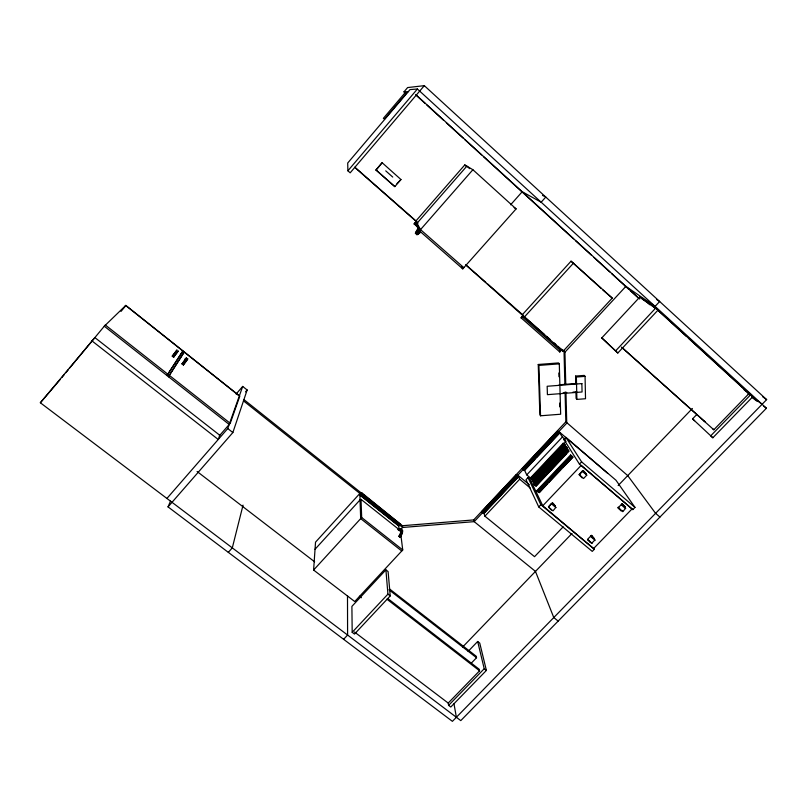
<?xml version="1.0" encoding="UTF-8"?>
<svg xmlns="http://www.w3.org/2000/svg" width="807" height="807" viewBox="0 0 807 807"><rect width="100%" height="100%" fill="white"/><g stroke="black" fill="none" stroke-linecap="round" stroke-linejoin="round"><path stroke-width="1.21" d="M360.063 500.39L361.011 499.351L400.333 530.572L402.733 549.94L354.727 601.538L313.61 570.045L315.527 542.163L359.821 493.491L360.679 518.608L401.745 550.999M243.038 505.152L232.305 547.882L228.31 552.351M405.023 92.795L383.355 118.347L384.515 119.083L406.869 92.744L405.023 92.795L403.984 91.857L407.616 87.57L424.311 85.653L766.65 399.626L452.404 721.347L168.027 506.887L232.86 432.552L247.144 389.983L242.695 386.432L236.118 394.038M219.322 435.83L230.227 423.302L239.81 396.136L184.289 351.953L168.461 376.687L184.289 351.953M166.918 498.454L227.756 428.547L238.922 397.074M239.255 396.136L242.695 386.432M590.442 542.748L587.526 539.449L588.626 540.367M168.027 506.887L170.519 501.117M186.104 360.386L184.712 359.559L186.024 358.318L182.059 363.907L183.36 364.935L187.305 359.337L186.841 359.71M184.712 359.559L186.578 357.763L182.059 363.907M182.937 350.874L166.978 375.517L182.937 350.874L125.791 305.399L104.295 326.22L229.208 424.472M173.576 357.188L178.196 351.095L173.576 357.188L172.274 356.159L176.904 350.077L172.274 356.159M424.311 85.653L350.177 172.819L347.888 170.802L347.716 163.014L410.006 89.597L417.39 89.012L766.428 408.231L460.777 720.611L40.35 402.764L94.883 337.598L219.797 435.276L218.243 439.482L91.685 340.685M60.182 379.552L40.35 402.764M61.786 377.615L64.197 374.7M65.801 372.763L68.202 369.858M69.806 367.911L75.424 361.122M75.858 360.598L105.314 324.989L167.997 374.327M124.863 306.529L125.791 305.399M121.02 311.401L125.821 305.611L239.326 395.934M347.888 170.802L417.39 89.012M376.022 169.833L382.115 162.701L400.948 179.527L394.835 186.619L376.133 170.106L394.835 186.619M376.133 170.106L382.115 162.701M396.943 183.643L400.948 179.527M245.499 391.879L247.144 389.983M463.843 267.652L420.528 229.622L415.827 221.078L464.792 164.921L472.892 169.722L516.107 208.902L462.764 268.862L419.448 230.852L416.079 224.588L417.108 223.418M417.976 223.246L416.119 221.612L414.173 224.084L416.069 221.532M417.017 223.246L466.85 166.141L469.593 168.633M419.448 230.852L472.892 169.722M510.609 204.807L522.2 191.753M522.321 314.71L571.053 261.175L612.261 298.096L563.074 351.257L465.659 264.898M544.675 334.643L523.047 315.628L521.221 318.079L522.936 315.487M399.677 525.357L398.688 525.932L359.882 495.074L360.82 494.045L399.677 525.357L400.615 524.348L361.738 492.774L359.872 494.832L398.658 525.67L399.062 529.009M360.83 494.469L361.738 492.774M524.268 317.141L573.565 263.032M315.033 549.274L360.043 499.896M313.61 570.045L361.677 517.529L361.011 499.351M560.794 350.087L559.453 351.529L559.816 351.973L561.601 349.522L557.839 346.213M398.658 525.67L400.524 523.642M400.948 529.301L402.643 527.475L474.193 521.645L482.757 512.526M625.879 286.374L564.94 352.185L565.768 384.566M385.907 569.853L351.902 606.39L352.185 632.325L354.485 634.07L390.235 595.909L388.096 571.558L385.907 569.853L387.935 594.134L390.235 595.909M601.8 337.891L639.89 296.966L658.088 310.019L617.819 353.002L601.8 337.891L617.819 353.002M343.621 639.305L347.595 635.048L347.494 595.667M352.185 632.325L387.935 594.134M615.539 350.974L655.819 307.941M243.916 399.586L402.421 525.72L473.679 519.92L565.838 421.819L565.071 392.051M512.435 481.194L517.489 475.817L483.09 513L482.041 512.152L481.819 511.467L516.349 474.718L518.427 476.453L483.907 513.161L484.896 516.167L534.537 556.679L563.165 526.86M552.734 438.463L558.747 432.068L523.743 469.886L522.704 469.018L522.411 468.403L557.576 430.968L559.654 432.754L536.494 457.367M482.041 512.152L516.631 475.343L516.349 474.718M522.704 469.018L557.93 431.533L557.576 430.968M517.045 476.059L523.037 469.674M558.182 432.29L566.746 423.181L565.959 392.041M486.318 508.985L491.372 503.608M493.904 500.915L506.544 487.468M526.991 465.851L535.576 456.722M539.863 452.152L548.447 443.023M483 512.727L508.289 485.824M510.811 483.131L517.559 475.959M525.347 467.818L536.504 455.945M539.086 453.201L549.385 442.246M552.815 438.594L558.827 432.199M531.531 478.884L526.739 474.879L524.489 470.138L534.779 459.193M484.896 516.167L519.678 479.207L517.852 475.172L529.402 484.805M526.739 474.879L562.368 437.051L558.928 431.604L607.893 473.517M528 477.603L526.023 479.701L538.743 506.937L592.257 551.393L594.376 549.214L542.778 505.777L530.179 479.419L528 477.603L540.861 504.708L594.376 549.214M563.891 439.512L565.909 437.384L615.993 480.256L634.978 507.391L632.829 509.61L579.436 464.136L563.891 439.512L566.07 441.379L563.508 444.092M530.744 477.643L563.225 443.204L565.485 445.242L532.993 479.661L530.744 477.643L531.056 478.289L532.126 479.187L564.416 444.334L558.434 450.679M531.056 478.289L563.589 443.8L563.225 443.204M540.478 469.714L532.126 479.187M543.898 466.083L555.014 454.301M531.995 478.924L564.507 444.475M536.292 475.797L532.993 479.661M543.979 467.657L549.96 461.311M557.657 453.171L565.485 445.242M558.464 455.441L566.221 447.229L533.649 482.334L532.58 481.436L532.257 480.78L565.011 446.089L567.15 447.915L534.516 482.818L533.447 481.92L541.215 473.709M532.58 481.436L565.384 446.695L565.011 446.089M545.522 469.139L554.147 460.01M533.518 482.072L542.153 472.942M544.735 470.199L566.312 447.36M543.02 473.447L549.91 466.153M556.81 458.86L563.7 451.557M568.057 450.165L535.202 485.552L534.123 484.644L533.8 483.968L566.837 449.015L569.137 451.083L536.08 486.026L535.001 485.128L543.474 476.16M534.123 484.644L567.22 449.63L566.837 449.015M546.864 472.579L551.1 468.09M552.795 466.295L558.726 460.02M561.279 457.337L566.363 451.95M535.071 485.279L545.25 474.516M546.944 472.72L568.138 450.306M536.08 486.026L566.453 453.534M564.91 463.47L571.81 456.187L538.38 492.129L537.28 491.211L536.948 490.515L570.569 455.017L572.909 457.115L539.268 492.603L538.168 491.695L546.793 482.586M537.28 491.211L570.963 455.652L570.569 455.017M551.968 477.129L560.603 468.02M538.249 491.846L547.741 481.829M551.191 478.188L561.551 467.253M563.276 465.437L571.901 456.328M539.268 492.603L546.904 484.16M548.629 482.344L559.826 470.521M563.276 466.88L572.909 457.115M538.743 506.937L540.861 504.708M579.436 464.136L581.595 461.866L565.909 437.384M542.778 505.777L581.252 465.326L632.829 509.61M555.236 508.168L552.997 510.861L549.093 507.603L548.498 506.756L551.484 503.286L556.063 507.633L551.484 503.629M585.62 473.79L586.77 475.131L583.582 478.521L579.255 474.476L582.23 471.016L583.279 471.661M554.238 505.313L555.398 506.039L552.513 502.862L548.568 507.008L551.403 510.064M583.189 470.663L586.185 473.78L583.189 470.663L579.194 474.859L582.119 477.875M553.138 504.325L553.632 503.8M584.318 471.621L583.834 472.115L585.045 473.215M462.482 647.184L572.022 533.457M618.152 485.562L692.396 408.473M468.11 651.4L477.673 641.494L479.751 643.118L486.399 670.425L450.78 707.023L448.601 705.368L448.208 703.068L354.455 631.982M712.843 437.767L710.695 435.851L750.702 394.704L752.85 396.661L712.843 437.767L692.557 418.873L696.865 414.415M591.733 542.586L592.045 543.373L587.577 539.308L591.46 535.374L594.396 538.673L590.502 535.848L590.815 536.625L595.021 540.297L591.46 535.374M621.057 510.922L618.081 507.865L622.076 503.739L625.132 506.917L622.076 503.739M592.056 536.806L592.56 536.292M624.477 506.836C629.036 512.142 617.658 501.661 622.691 505.172L623.165 504.678M471.288 663.152L476.534 657.735L476.191 656.232L389.842 589.191M591.985 542.98L594.961 539.913M618.687 507.502L618.172 507.25L622.772 511.678L625.687 508.218M593.861 548.266L632.224 508.743M448.208 703.068L479.56 670.809L479.197 669.245L387.784 598.532M621.43 347.111L713.822 429.778L749.078 393.493L657.725 309.969M448.601 705.368L484.22 668.731L477.673 641.494M540.539 415.787L560.653 414.223L559.301 363.856L558.565 362.928L538.249 364.482L539.873 414.697L540.539 415.787L538.915 365.41L538.249 364.482M538.915 365.41L559.301 363.856M575.764 383.507L575.593 376.072L584.248 375.406L585.065 376.365L585.519 398.739L576.884 399.404L576.097 398.376L575.956 392.172M575.593 376.072L576.38 377.03L585.065 376.365M559.18 384.798L576.511 383.466M563.115 392.888L566.817 392.606M573 392.121L576.702 391.839M403.984 91.857L408.574 91.635M542.496 195.375L545.784 197.059L541.174 202.214L521.433 191.32M549.113 506.665L548.498 506.756M579.789 474.476L579.255 474.476M656.535 299.437L659.662 301.505L655.082 306.398L624.689 285.557M514.109 207.55L516.107 208.902M643.078 299.659L650.16 304.542M652.066 305.863L654.921 307.83M656.797 309.131L658.088 310.019M762.585 396.681L766.65 399.626M744.125 389.821L752.85 396.661M748.018 393.786L750.026 395.289M752.043 396.792L762.101 404.277M752.396 397.77L757.41 401.503M763.422 405.992L766.428 408.231M612.261 298.096L602.809 289.945M197.09 471.49L314.609 561.803M359.397 596.222L361.385 597.745M386.906 599.167L479.56 670.809M388.964 589.776L476.534 657.735M484.22 668.731L486.399 670.425M169.48 375.487L230.227 423.302M227.756 428.547L232.86 432.552M361.677 517.529L402.733 549.94M172.395 355.968L173.707 357.007M182.18 363.715L183.471 364.744M398.961 536.231L400.171 537.452L398.961 536.231A10.622 3.137 -52.4 0 0 398.184 529.715L399.334 530.633A10.622 3.157 -52.4 0 1 402.057 530.754M243.492 400.877L369.556 501.147M371.492 502.539L402.643 527.475L402.421 525.72M398.184 529.715L399.334 530.633M558.162 621.077L553.784 617.567L535.465 571.406L474.193 521.645L473.679 519.92M481.819 511.467L483.907 513.161M536.948 490.515L539.147 492.351M517.489 475.817L518.538 476.685L483.988 513.423L483.09 513M516.631 475.343L517.67 476.211M519.678 479.207L530.159 487.953M522.411 468.403L524.489 470.138M532.257 480.78L534.516 482.818M533.8 483.968L535.959 485.774M618.081 507.865L619.181 508.803M563.589 443.8L564.658 444.707M566.221 447.229L567.291 448.137M565.384 446.695L566.464 447.603M567.22 449.63L568.299 450.548M581.595 461.866L634.978 507.391M570.963 455.652L572.062 456.58M659.944 517.055L655.587 513.333L627.725 475.616L565.838 421.819M558.747 432.068L559.786 432.956L524.6 470.37L523.743 469.886M557.93 431.533L558.969 432.421M562.368 437.051L565.233 439.502M414.052 223.852L418.813 228.159M520.918 317.696L559.816 351.973M416.715 234.091A11.812 1.574 -49.2 0 0 420.497 232.255L419.247 231.155A11.812 1.553 -49.2 0 1 417.976 228.785L419.267 229.975A11.469 1.523 -49.2 0 0 417.169 233.838M355.504 167.755L416.957 221.784M466.093 264.999L485.864 282.379M487.751 284.034L523.531 315.507M562.136 349.451L564.94 352.185L562.408 349.966M354.566 167.22L415.827 221.078M546.561 336.287L550.324 339.596M554.076 342.904L555.962 344.559M415.181 222.914L417.037 224.548M522.038 316.727L560.825 350.884M416.079 224.588L417.965 226.242M622.691 505.172L623.286 505.696M385.726 170.852L392.737 177.066M692.557 418.873L694.615 420.709M622.036 347.514L705.046 421.779L704.037 420.861M464.792 164.921L466.628 166.585M571.053 261.175L600.943 288.25M657.735 310.191L686.555 336.539M688.411 338.234L747.918 392.636M648.263 303.23L650.119 304.925M639.89 296.966L642.049 298.943M416.039 94.853L639.739 299.034M415.726 94.853L424.996 103.316M426.853 105.011L443.547 120.243M446.321 122.785L463.016 138.017M464.872 139.702L481.557 154.934M483.413 156.629L573.525 238.872M575.381 240.567L591.198 255.002M593.992 257.544L609.799 271.979M611.666 273.674L628.401 288.956M630.267 290.651L638.63 298.287M712.763 428.82L713.822 429.778M553.935 505.021L552.513 502.862M621.975 510.488L622.671 511.335M561.47 349.36L563.074 351.257M582.271 471.298L586.77 475.131M461.443 266.885L462.764 268.862M420.497 232.255L420.447 232.154A11.469 1.523 -49.2 0 1 417.35 234.201M419.247 231.155L419.196 231.054A11.469 1.513 -49.2 0 1 418.036 228.885M453.988 703.815L456.379 717.282M558.837 372.975L558.938 376.738M559.654 403.097L559.755 406.859M564.022 351.106L564.88 384.606M576.38 377.03L576.884 399.404M187.053 359.397A11.49 0.504 -50.4 0 1 183.36 364.935M398.154 529.422A10.945 3.238 -52.4 0 1 399.001 536.524M401.906 533.286A10.622 3.157 -52.4 0 1 400.131 537.149M399.304 530.34A10.945 3.248 -52.4 0 1 400.171 537.452M581.877 383.587L547.166 386.271L547.418 394.663L582.059 391.98L581.877 383.587"/></g></svg>
